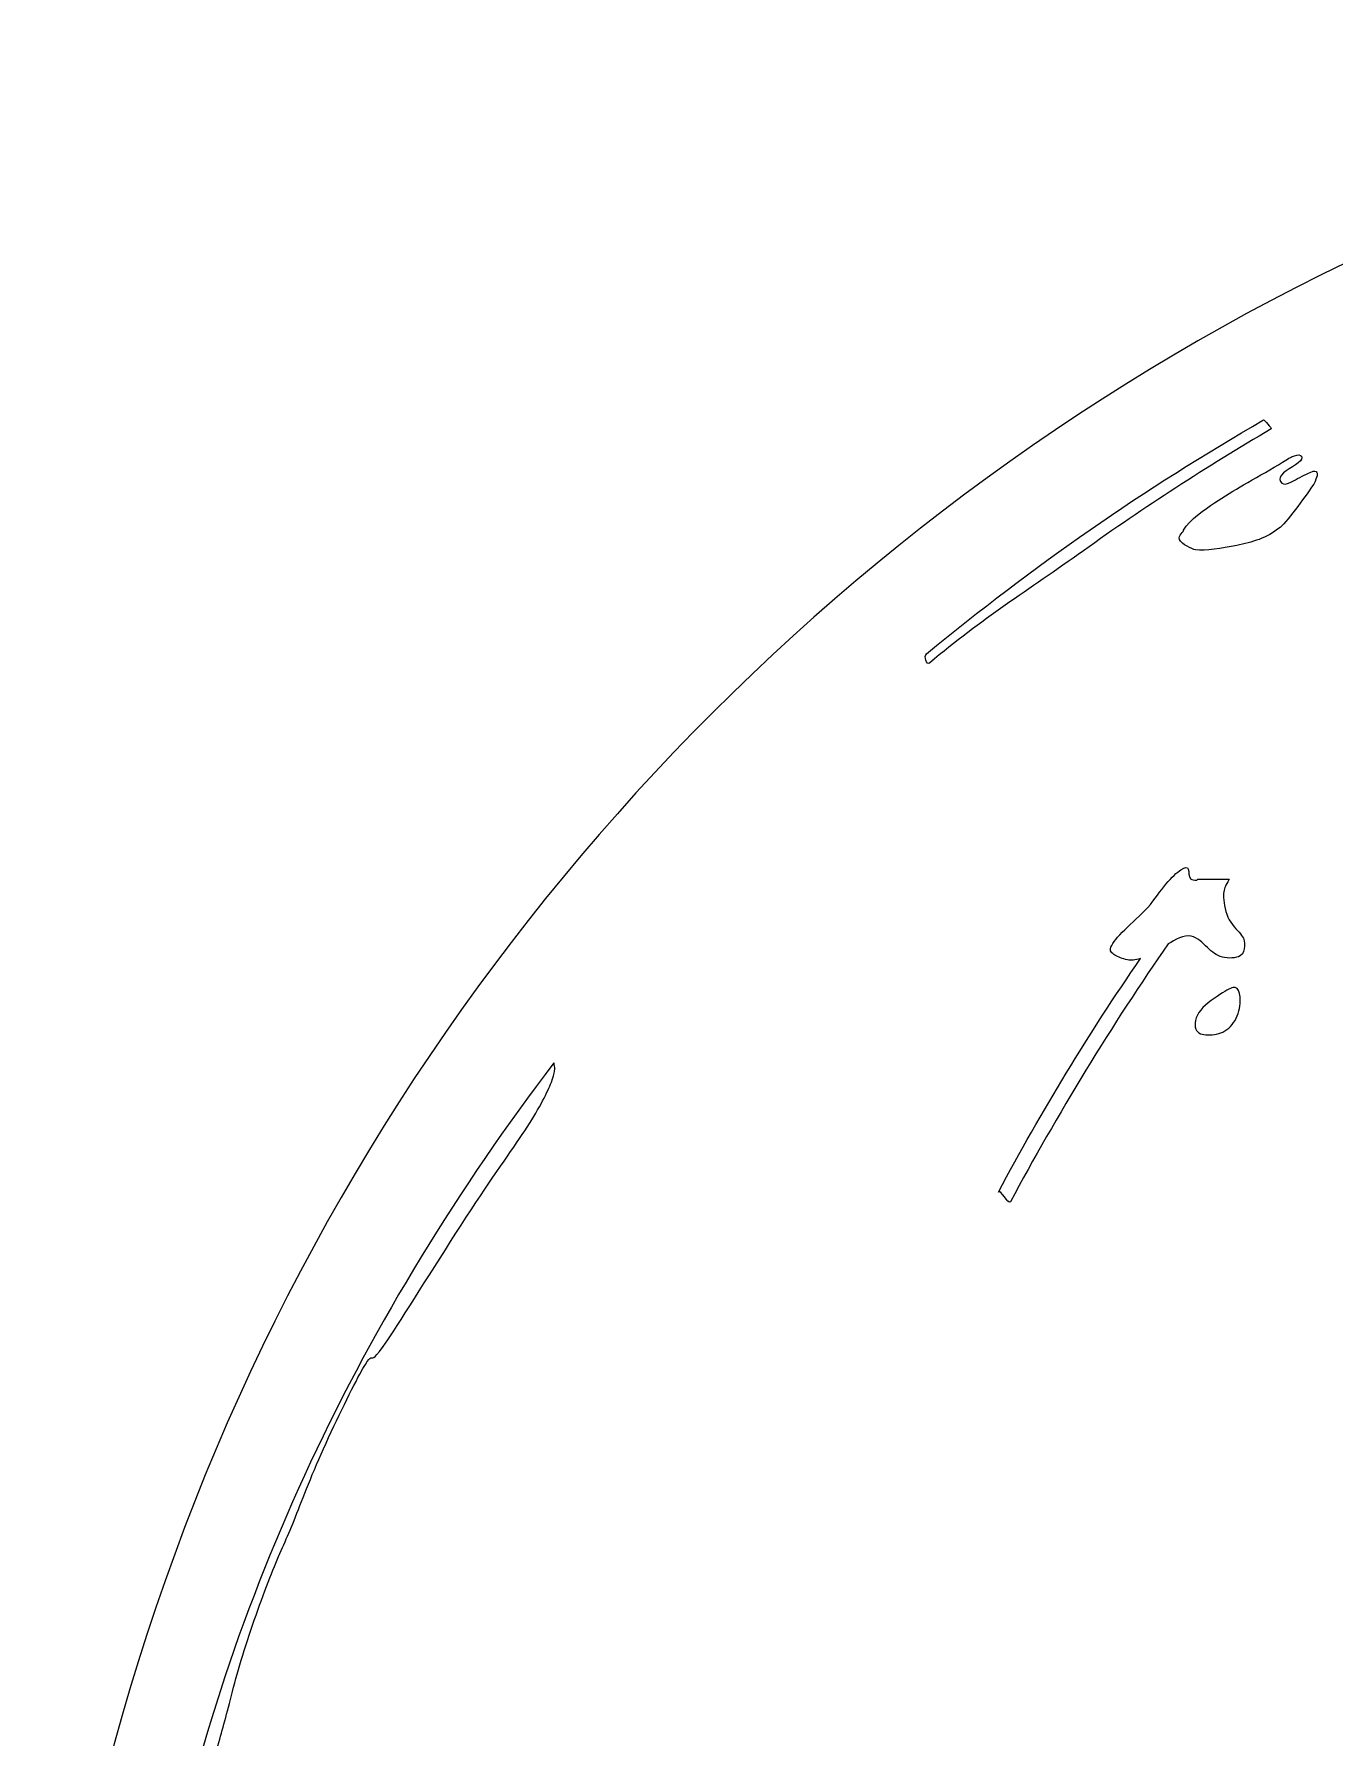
# Model space of a CAD drawing. Header units: millimetres. Extents: x -1775 to -1375, y 1217 to 1617.
# Drawn here: x -1774.8 to -1662.5, y 1470 to 1617.1 of the extents above; entities that cross this region are included whole.
import ezdxf

# ---------------------------------------------------------------- set-up
doc = ezdxf.new("R2010")
doc.units = ezdxf.units.MM
doc.header["$MEASUREMENT"] = 0
doc.layers.add('layer 1', color=7, linetype='Continuous')

msp = doc.modelspace()

# ---------------------------------------------------------------- linework, layer by layer
at = {"layer": 'layer 1', "color": 30}
for points, knots in [([(-1574.767, 1617.1094), (-1464.31, 1617.1094), (-1374.767, 1527.5664), (-1374.767, 1417.1094), (-1374.767, 1417.1094), (-1374.767, 1306.6524), (-1464.31, 1217.1094), (-1574.767, 1217.1094), (-1574.767, 1217.1094), (-1685.224, 1217.1094), (-1774.767, 1306.6524), (-1774.767, 1417.1094), (-1774.767, 1417.1094), (-1774.767, 1527.5664), (-1685.224, 1617.1094), (-1574.767, 1617.1094)], [0, 0, 0, 0, 0.2, 0.2, 0.2, 0.2, 0.4, 0.4, 0.4, 0.4, 0.6, 0.6, 0.6, 0.6, 1, 1, 1, 1]), ([(-1667.9722, 1583.0174), (-1667.9097, 1583.0538), (-1668.5742, 1583.8264), (-1668.6366, 1583.7907), (-1668.6366, 1583.7907), (-1678.8658, 1577.9076), (-1688.6186, 1571.1199), (-1697.7228, 1563.6135), (-1697.7228, 1563.6135), (-1697.9876, 1563.3953), (-1697.7329, 1562.5814), (-1697.4708, 1562.8034), (-1697.4708, 1562.8034), (-1692.977, 1566.607), (-1688.9741, 1569.0758), (-1684.1873, 1572.4977), (-1684.1873, 1572.4977), (-1678.9451, 1576.2459), (-1673.5274, 1579.7676), (-1667.9722, 1583.0174)], [0, 0, 0, 0, 0.16666667, 0.16666667, 0.16666667, 0.16666667, 0.33333333, 0.33333333, 0.33333333, 0.33333333, 0.5, 0.5, 0.5, 0.5, 0.66666667, 0.66666667, 0.66666667, 0.66666667, 1, 1, 1, 1]), ([(-1675.5361, 1574.2784), (-1675.446, 1574.1893), (-1676.0335, 1573.8161), (-1675.894, 1573.4781), (-1675.894, 1573.4781), (-1675.7179, 1573.0517), (-1674.7727, 1572.6247), (-1674.5173, 1572.5921), (-1674.5173, 1572.5921), (-1673.6303, 1572.4789), (-1672.2613, 1572.6814), (-1670.9458, 1572.9552), (-1670.9458, 1572.9552), (-1669.6302, 1573.229), (-1668.3684, 1573.5742), (-1667.2136, 1574.5206), (-1667.2136, 1574.5206), (-1666.428, 1575.1644), (-1664.8576, 1577.4511), (-1664.3024, 1578.2615), (-1664.3024, 1578.2615), (-1663.9648, 1578.9079), (-1663.9725, 1579.1301), (-1664.0291, 1579.2587), (-1664.0291, 1579.2587), (-1664.0945, 1579.4075), (-1664.2255, 1579.4314), (-1664.6064, 1579.2706), (-1664.6064, 1579.2706), (-1664.9873, 1579.1099), (-1665.6184, 1578.7647), (-1666.0529, 1578.5385), (-1666.0529, 1578.5385), (-1666.4874, 1578.3122), (-1666.7255, 1578.2052), (-1666.922, 1578.2707), (-1666.922, 1578.2707), (-1667.1184, 1578.3361), (-1667.2731, 1578.5742), (-1667.2017, 1578.8183), (-1667.2017, 1578.8183), (-1667.037, 1579.3816), (-1665.8558, 1579.8185), (-1665.4576, 1580.2528), (-1665.4576, 1580.2528), (-1665.2612, 1580.4671), (-1665.3089, 1580.6576), (-1665.4577, 1580.7349), (-1665.4577, 1580.7349), (-1665.6065, 1580.8123), (-1665.8565, 1580.7766), (-1666.2077, 1580.604), (-1666.2077, 1580.604), (-1666.4985, 1580.461), (-1666.8586, 1580.2243), (-1667.3457, 1579.9273), (-1667.3457, 1579.9273), (-1668.3444, 1579.3272), (-1669.369, 1578.7715), (-1670.3742, 1578.1813), (-1670.3742, 1578.1813), (-1671.1382, 1577.7328), (-1672.0407, 1577.1872), (-1672.8614, 1576.6406), (-1672.8614, 1576.6406), (-1673.7152, 1576.0719), (-1675.0112, 1575.1783), (-1675.5361, 1574.2784)], [0, 0, 0, 0, 0.05555556, 0.05555556, 0.05555556, 0.05555556, 0.11111111, 0.11111111, 0.11111111, 0.11111111, 0.16666667, 0.16666667, 0.16666667, 0.16666667, 0.22222222, 0.22222222, 0.22222222, 0.22222222, 0.27777778, 0.27777778, 0.27777778, 0.27777778, 0.33333333, 0.33333333, 0.33333333, 0.33333333, 0.38888889, 0.38888889, 0.38888889, 0.38888889, 0.44444444, 0.44444444, 0.44444444, 0.44444444, 0.5, 0.5, 0.5, 0.5, 0.55555556, 0.55555556, 0.55555556, 0.55555556, 0.61111111, 0.61111111, 0.61111111, 0.61111111, 0.66666667, 0.66666667, 0.66666667, 0.66666667, 0.72222222, 0.72222222, 0.72222222, 0.72222222, 0.77777778, 0.77777778, 0.77777778, 0.77777778, 0.83333333, 0.83333333, 0.83333333, 0.83333333, 0.88888889, 0.88888889, 0.88888889, 0.88888889, 1, 1, 1, 1]), ([(-1691.5287, 1517.1342), (-1691.3675, 1517.4402), (-1690.6545, 1515.9951), (-1690.492, 1516.3003), (-1690.492, 1516.3003), (-1686.5375, 1523.6288), (-1681.6062, 1531.7908), (-1676.8613, 1538.5621), (-1676.8613, 1538.5621), (-1676.3115, 1538.8811), (-1675.5139, 1539.3853), (-1674.8692, 1539.2318), (-1674.8692, 1539.2318), (-1674.3692, 1539.1127), (-1673.893, 1538.6366), (-1673.4763, 1538.2437), (-1673.4763, 1538.2437), (-1673.0596, 1537.8509), (-1672.7026, 1537.5414), (-1672.1906, 1537.4105), (-1672.1906, 1537.4105), (-1671.6787, 1537.2795), (-1671.012, 1537.327), (-1670.6667, 1537.5175), (-1670.6667, 1537.5175), (-1670.3216, 1537.708), (-1670.2977, 1538.0414), (-1670.2858, 1538.3509), (-1670.2858, 1538.3509), (-1670.2739, 1538.6604), (-1670.2739, 1538.946), (-1670.5239, 1539.2913), (-1670.5239, 1539.2913), (-1670.7739, 1539.6366), (-1671.2739, 1540.0413), (-1671.5953, 1540.6366), (-1671.5953, 1540.6366), (-1671.9167, 1541.2318), (-1672.0596, 1542.0176), (-1672.0834, 1542.5533), (-1672.0834, 1542.5533), (-1672.1073, 1543.0891), (-1672.012, 1543.3747), (-1671.881, 1543.6247), (-1671.881, 1543.6247), (-1671.7752, 1543.8267), (-1671.6462, 1544.0056), (-1671.6131, 1544.1484), (-1671.6131, 1544.1484), (-1671.6131, 1544.1484), (-1674.3161, 1544.1484), (-1674.3161, 1544.1484), (-1674.3161, 1544.1484), (-1674.3161, 1544.1484), (-1674.3855, 1544.0564), (-1674.3855, 1544.0564), (-1674.3855, 1544.0564), (-1674.624, 1544.0469), (-1674.8175, 1544.0798), (-1674.9286, 1544.1843), (-1674.9286, 1544.1843), (-1675.131, 1544.3748), (-1675.0596, 1544.8033), (-1675.131, 1545.0057), (-1675.131, 1545.0057), (-1675.2024, 1545.208), (-1675.4168, 1545.1843), (-1675.762, 1544.958), (-1675.762, 1544.958), (-1676.1072, 1544.7318), (-1676.5835, 1544.3032), (-1677.0597, 1543.7198), (-1677.0597, 1543.7198), (-1677.5359, 1543.1366), (-1678.012, 1542.3985), (-1678.631, 1541.708), (-1678.631, 1541.708), (-1679.2502, 1541.0176), (-1680.012, 1540.3747), (-1680.6192, 1539.7794), (-1680.6192, 1539.7794), (-1681.2263, 1539.1843), (-1681.6788, 1538.6366), (-1681.8097, 1538.2795), (-1681.8097, 1538.2795), (-1681.9407, 1537.9223), (-1681.7501, 1537.7557), (-1681.4643, 1537.589), (-1681.4643, 1537.589), (-1681.1787, 1537.4223), (-1680.7978, 1537.2556), (-1680.393, 1537.1842), (-1680.393, 1537.1842), (-1680.0671, 1537.1267), (-1679.7259, 1537.1309), (-1679.2572, 1537.29), (-1679.2572, 1537.29), (-1683.7061, 1530.8334), (-1687.7973, 1524.0968), (-1691.5287, 1517.1342)], [0, 0, 0, 0, 0.03846154, 0.03846154, 0.03846154, 0.03846154, 0.07692308, 0.07692308, 0.07692308, 0.07692308, 0.11538462, 0.11538462, 0.11538462, 0.11538462, 0.15384615, 0.15384615, 0.15384615, 0.15384615, 0.19230769, 0.19230769, 0.19230769, 0.19230769, 0.23076923, 0.23076923, 0.23076923, 0.23076923, 0.26923077, 0.26923077, 0.26923077, 0.26923077, 0.30769231, 0.30769231, 0.30769231, 0.30769231, 0.34615385, 0.34615385, 0.34615385, 0.34615385, 0.38461538, 0.38461538, 0.38461538, 0.38461538, 0.42307692, 0.42307692, 0.42307692, 0.42307692, 0.46153846, 0.46153846, 0.46153846, 0.46153846, 0.5, 0.5, 0.5, 0.5, 0.53846154, 0.53846154, 0.53846154, 0.53846154, 0.57692308, 0.57692308, 0.57692308, 0.57692308, 0.61538462, 0.61538462, 0.61538462, 0.61538462, 0.65384615, 0.65384615, 0.65384615, 0.65384615, 0.69230769, 0.69230769, 0.69230769, 0.69230769, 0.73076923, 0.73076923, 0.73076923, 0.73076923, 0.76923077, 0.76923077, 0.76923077, 0.76923077, 0.80769231, 0.80769231, 0.80769231, 0.80769231, 0.84615385, 0.84615385, 0.84615385, 0.84615385, 0.88461538, 0.88461538, 0.88461538, 0.88461538, 0.92307692, 0.92307692, 0.92307692, 0.92307692, 1, 1, 1, 1]), ([(-1674.0585, 1532.8473), (-1673.5882, 1533.4426), (-1672.7549, 1533.9664), (-1672.1834, 1534.3176), (-1672.1834, 1534.3176), (-1671.612, 1534.6688), (-1671.3025, 1534.8474), (-1671.0763, 1534.7879), (-1671.0763, 1534.7879), (-1670.8502, 1534.7283), (-1670.7072, 1534.4307), (-1670.6655, 1533.9723), (-1670.6655, 1533.9723), (-1670.624, 1533.514), (-1670.6835, 1532.895), (-1670.9036, 1532.3474), (-1670.9036, 1532.3474), (-1671.1239, 1531.7997), (-1671.505, 1531.3235), (-1671.9633, 1531.0437), (-1671.9633, 1531.0437), (-1672.4217, 1530.764), (-1672.9573, 1530.6806), (-1673.4335, 1530.6925), (-1673.4335, 1530.6925), (-1673.9097, 1530.7045), (-1674.3263, 1530.8117), (-1674.481, 1531.1985), (-1674.481, 1531.1985), (-1674.6358, 1531.5855), (-1674.5287, 1532.2521), (-1674.0585, 1532.8473)], [0, 0, 0, 0, 0.11111111, 0.11111111, 0.11111111, 0.11111111, 0.22222222, 0.22222222, 0.22222222, 0.22222222, 0.33333333, 0.33333333, 0.33333333, 0.33333333, 0.44444444, 0.44444444, 0.44444444, 0.44444444, 0.55555556, 0.55555556, 0.55555556, 0.55555556, 0.66666667, 0.66666667, 0.66666667, 0.66666667, 0.77777778, 0.77777778, 0.77777778, 0.77777778, 1, 1, 1, 1]), ([(-1759.5313, 1466.9506), (-1760.3002, 1464.0021), (-1761.0145, 1461.0394), (-1761.7886, 1458.0923), (-1761.7886, 1458.0923), (-1762.4263, 1457.4368), (-1762.9508, 1456.7737), (-1763.3573, 1456.1041), (-1763.3573, 1456.1041), (-1758.2635, 1482.0193), (-1746.3642, 1506.6585), (-1729.8934, 1528.2876), (-1729.8934, 1528.2876), (-1729.8808, 1528.2363), (-1729.8689, 1528.1837), (-1729.8585, 1528.1296), (-1729.8585, 1528.1296), (-1729.799, 1527.82), (-1729.7871, 1527.4629), (-1730.1144, 1526.6176), (-1730.1144, 1526.6176), (-1730.4419, 1525.7723), (-1731.1084, 1524.4391), (-1732.2037, 1522.7426), (-1732.2037, 1522.7426), (-1733.2989, 1521.0462), (-1734.8228, 1518.9867), (-1737.043, 1515.5997), (-1737.043, 1515.5997), (-1739.2633, 1512.2129), (-1742.18, 1507.4985), (-1743.7217, 1505.1472), (-1743.7217, 1505.1472), (-1745.2634, 1502.796), (-1745.43, 1502.8081), (-1745.5788, 1502.8259), (-1745.5788, 1502.8259), (-1745.7276, 1502.8437), (-1745.8586, 1502.8676), (-1746.6503, 1501.4033), (-1746.6503, 1501.4033), (-1747.4419, 1499.939), (-1748.8943, 1496.9865), (-1749.9896, 1494.5043), (-1749.9896, 1494.5043), (-1751.0849, 1492.0222), (-1751.8229, 1490.0103), (-1752.442, 1488.4924), (-1752.442, 1488.4924), (-1753.061, 1486.9745), (-1753.561, 1485.9507), (-1754.2752, 1484.1649), (-1754.2752, 1484.1649), (-1754.9895, 1482.3792), (-1755.9182, 1479.8316), (-1756.6265, 1477.5577), (-1756.6265, 1477.5577), (-1757.3348, 1475.2839), (-1757.8229, 1473.284), (-1758.2276, 1471.7542), (-1758.2276, 1471.7542), (-1758.6324, 1470.2245), (-1758.954, 1469.1649), (-1759.5313, 1466.9506)], [0, 0, 0, 0, 0.05882353, 0.05882353, 0.05882353, 0.05882353, 0.11764706, 0.11764706, 0.11764706, 0.11764706, 0.17647059, 0.17647059, 0.17647059, 0.17647059, 0.23529412, 0.23529412, 0.23529412, 0.23529412, 0.29411765, 0.29411765, 0.29411765, 0.29411765, 0.35294118, 0.35294118, 0.35294118, 0.35294118, 0.41176471, 0.41176471, 0.41176471, 0.41176471, 0.47058824, 0.47058824, 0.47058824, 0.47058824, 0.52941176, 0.52941176, 0.52941176, 0.52941176, 0.58823529, 0.58823529, 0.58823529, 0.58823529, 0.64705882, 0.64705882, 0.64705882, 0.64705882, 0.70588235, 0.70588235, 0.70588235, 0.70588235, 0.76470588, 0.76470588, 0.76470588, 0.76470588, 0.82352941, 0.82352941, 0.82352941, 0.82352941, 0.88235294, 0.88235294, 0.88235294, 0.88235294, 1, 1, 1, 1])]:
    msp.add_open_spline(points, degree=3, knots=knots, dxfattribs=at)
at = {"layer": 'layer 1', "color": 232, "lineweight": 20}
for points, knots in [([(-1574.767, 1617.1094), (-1464.31, 1617.1094), (-1374.767, 1527.5664), (-1374.767, 1417.1094), (-1374.767, 1417.1094), (-1374.767, 1306.6524), (-1464.31, 1217.1094), (-1574.767, 1217.1094), (-1574.767, 1217.1094), (-1685.224, 1217.1094), (-1774.767, 1306.6524), (-1774.767, 1417.1094), (-1774.767, 1417.1094), (-1774.767, 1527.5664), (-1685.224, 1617.1094), (-1574.767, 1617.1094)], [0, 0, 0, 0, 0.2, 0.2, 0.2, 0.2, 0.4, 0.4, 0.4, 0.4, 0.6, 0.6, 0.6, 0.6, 1, 1, 1, 1]), ([(-1667.9722, 1583.0174), (-1667.9097, 1583.0538), (-1668.5742, 1583.8264), (-1668.6366, 1583.7907), (-1668.6366, 1583.7907), (-1678.8658, 1577.9076), (-1688.6186, 1571.1199), (-1697.7228, 1563.6135), (-1697.7228, 1563.6135), (-1697.9876, 1563.3953), (-1697.7329, 1562.5814), (-1697.4708, 1562.8034), (-1697.4708, 1562.8034), (-1692.977, 1566.607), (-1688.9741, 1569.0758), (-1684.1873, 1572.4977), (-1684.1873, 1572.4977), (-1678.9451, 1576.2459), (-1673.5274, 1579.7676), (-1667.9722, 1583.0174)], [0, 0, 0, 0, 0.16666667, 0.16666667, 0.16666667, 0.16666667, 0.33333333, 0.33333333, 0.33333333, 0.33333333, 0.5, 0.5, 0.5, 0.5, 0.66666667, 0.66666667, 0.66666667, 0.66666667, 1, 1, 1, 1]), ([(-1675.5361, 1574.2784), (-1675.446, 1574.1893), (-1676.0335, 1573.8161), (-1675.894, 1573.4781), (-1675.894, 1573.4781), (-1675.7179, 1573.0517), (-1674.7727, 1572.6247), (-1674.5173, 1572.5921), (-1674.5173, 1572.5921), (-1673.6303, 1572.4789), (-1672.2613, 1572.6814), (-1670.9458, 1572.9552), (-1670.9458, 1572.9552), (-1669.6302, 1573.229), (-1668.3684, 1573.5742), (-1667.2136, 1574.5206), (-1667.2136, 1574.5206), (-1666.428, 1575.1644), (-1664.8576, 1577.4511), (-1664.3024, 1578.2615), (-1664.3024, 1578.2615), (-1663.9648, 1578.9079), (-1663.9725, 1579.1301), (-1664.0291, 1579.2587), (-1664.0291, 1579.2587), (-1664.0945, 1579.4075), (-1664.2255, 1579.4314), (-1664.6064, 1579.2706), (-1664.6064, 1579.2706), (-1664.9873, 1579.1099), (-1665.6184, 1578.7647), (-1666.0529, 1578.5385), (-1666.0529, 1578.5385), (-1666.4874, 1578.3122), (-1666.7255, 1578.2052), (-1666.922, 1578.2707), (-1666.922, 1578.2707), (-1667.1184, 1578.3361), (-1667.2731, 1578.5742), (-1667.2017, 1578.8183), (-1667.2017, 1578.8183), (-1667.037, 1579.3816), (-1665.8558, 1579.8185), (-1665.4576, 1580.2528), (-1665.4576, 1580.2528), (-1665.2612, 1580.4671), (-1665.3089, 1580.6576), (-1665.4577, 1580.7349), (-1665.4577, 1580.7349), (-1665.6065, 1580.8123), (-1665.8565, 1580.7766), (-1666.2077, 1580.604), (-1666.2077, 1580.604), (-1666.4985, 1580.461), (-1666.8586, 1580.2243), (-1667.3457, 1579.9273), (-1667.3457, 1579.9273), (-1668.3444, 1579.3272), (-1669.369, 1578.7715), (-1670.3742, 1578.1813), (-1670.3742, 1578.1813), (-1671.1382, 1577.7328), (-1672.0407, 1577.1872), (-1672.8614, 1576.6406), (-1672.8614, 1576.6406), (-1673.7152, 1576.0719), (-1675.0112, 1575.1783), (-1675.5361, 1574.2784)], [0, 0, 0, 0, 0.05555556, 0.05555556, 0.05555556, 0.05555556, 0.11111111, 0.11111111, 0.11111111, 0.11111111, 0.16666667, 0.16666667, 0.16666667, 0.16666667, 0.22222222, 0.22222222, 0.22222222, 0.22222222, 0.27777778, 0.27777778, 0.27777778, 0.27777778, 0.33333333, 0.33333333, 0.33333333, 0.33333333, 0.38888889, 0.38888889, 0.38888889, 0.38888889, 0.44444444, 0.44444444, 0.44444444, 0.44444444, 0.5, 0.5, 0.5, 0.5, 0.55555556, 0.55555556, 0.55555556, 0.55555556, 0.61111111, 0.61111111, 0.61111111, 0.61111111, 0.66666667, 0.66666667, 0.66666667, 0.66666667, 0.72222222, 0.72222222, 0.72222222, 0.72222222, 0.77777778, 0.77777778, 0.77777778, 0.77777778, 0.83333333, 0.83333333, 0.83333333, 0.83333333, 0.88888889, 0.88888889, 0.88888889, 0.88888889, 1, 1, 1, 1]), ([(-1691.5287, 1517.1342), (-1691.3675, 1517.4402), (-1690.6545, 1515.9951), (-1690.492, 1516.3003), (-1690.492, 1516.3003), (-1686.5375, 1523.6288), (-1681.6062, 1531.7908), (-1676.8613, 1538.5621), (-1676.8613, 1538.5621), (-1676.3115, 1538.8811), (-1675.5139, 1539.3853), (-1674.8692, 1539.2318), (-1674.8692, 1539.2318), (-1674.3692, 1539.1127), (-1673.893, 1538.6366), (-1673.4763, 1538.2437), (-1673.4763, 1538.2437), (-1673.0596, 1537.8509), (-1672.7026, 1537.5414), (-1672.1906, 1537.4105), (-1672.1906, 1537.4105), (-1671.6787, 1537.2795), (-1671.012, 1537.327), (-1670.6667, 1537.5175), (-1670.6667, 1537.5175), (-1670.3216, 1537.708), (-1670.2977, 1538.0414), (-1670.2858, 1538.3509), (-1670.2858, 1538.3509), (-1670.2739, 1538.6604), (-1670.2739, 1538.946), (-1670.5239, 1539.2913), (-1670.5239, 1539.2913), (-1670.7739, 1539.6366), (-1671.2739, 1540.0413), (-1671.5953, 1540.6366), (-1671.5953, 1540.6366), (-1671.9167, 1541.2318), (-1672.0596, 1542.0176), (-1672.0834, 1542.5533), (-1672.0834, 1542.5533), (-1672.1073, 1543.0891), (-1672.012, 1543.3747), (-1671.881, 1543.6247), (-1671.881, 1543.6247), (-1671.7752, 1543.8267), (-1671.6462, 1544.0056), (-1671.6131, 1544.1484), (-1671.6131, 1544.1484), (-1671.6131, 1544.1484), (-1674.3161, 1544.1484), (-1674.3161, 1544.1484), (-1674.3161, 1544.1484), (-1674.3161, 1544.1484), (-1674.3855, 1544.0564), (-1674.3855, 1544.0564), (-1674.3855, 1544.0564), (-1674.624, 1544.0469), (-1674.8175, 1544.0798), (-1674.9286, 1544.1843), (-1674.9286, 1544.1843), (-1675.131, 1544.3748), (-1675.0596, 1544.8033), (-1675.131, 1545.0057), (-1675.131, 1545.0057), (-1675.2024, 1545.208), (-1675.4168, 1545.1843), (-1675.762, 1544.958), (-1675.762, 1544.958), (-1676.1072, 1544.7318), (-1676.5835, 1544.3032), (-1677.0597, 1543.7198), (-1677.0597, 1543.7198), (-1677.5359, 1543.1366), (-1678.012, 1542.3985), (-1678.631, 1541.708), (-1678.631, 1541.708), (-1679.2502, 1541.0176), (-1680.012, 1540.3747), (-1680.6192, 1539.7794), (-1680.6192, 1539.7794), (-1681.2263, 1539.1843), (-1681.6788, 1538.6366), (-1681.8097, 1538.2795), (-1681.8097, 1538.2795), (-1681.9407, 1537.9223), (-1681.7501, 1537.7557), (-1681.4643, 1537.589), (-1681.4643, 1537.589), (-1681.1787, 1537.4223), (-1680.7978, 1537.2556), (-1680.393, 1537.1842), (-1680.393, 1537.1842), (-1680.0671, 1537.1267), (-1679.7259, 1537.1309), (-1679.2572, 1537.29), (-1679.2572, 1537.29), (-1683.7061, 1530.8334), (-1687.7973, 1524.0968), (-1691.5287, 1517.1342)], [0, 0, 0, 0, 0.03846154, 0.03846154, 0.03846154, 0.03846154, 0.07692308, 0.07692308, 0.07692308, 0.07692308, 0.11538462, 0.11538462, 0.11538462, 0.11538462, 0.15384615, 0.15384615, 0.15384615, 0.15384615, 0.19230769, 0.19230769, 0.19230769, 0.19230769, 0.23076923, 0.23076923, 0.23076923, 0.23076923, 0.26923077, 0.26923077, 0.26923077, 0.26923077, 0.30769231, 0.30769231, 0.30769231, 0.30769231, 0.34615385, 0.34615385, 0.34615385, 0.34615385, 0.38461538, 0.38461538, 0.38461538, 0.38461538, 0.42307692, 0.42307692, 0.42307692, 0.42307692, 0.46153846, 0.46153846, 0.46153846, 0.46153846, 0.5, 0.5, 0.5, 0.5, 0.53846154, 0.53846154, 0.53846154, 0.53846154, 0.57692308, 0.57692308, 0.57692308, 0.57692308, 0.61538462, 0.61538462, 0.61538462, 0.61538462, 0.65384615, 0.65384615, 0.65384615, 0.65384615, 0.69230769, 0.69230769, 0.69230769, 0.69230769, 0.73076923, 0.73076923, 0.73076923, 0.73076923, 0.76923077, 0.76923077, 0.76923077, 0.76923077, 0.80769231, 0.80769231, 0.80769231, 0.80769231, 0.84615385, 0.84615385, 0.84615385, 0.84615385, 0.88461538, 0.88461538, 0.88461538, 0.88461538, 0.92307692, 0.92307692, 0.92307692, 0.92307692, 1, 1, 1, 1]), ([(-1674.0585, 1532.8473), (-1673.5882, 1533.4426), (-1672.7549, 1533.9664), (-1672.1834, 1534.3176), (-1672.1834, 1534.3176), (-1671.612, 1534.6688), (-1671.3025, 1534.8474), (-1671.0763, 1534.7879), (-1671.0763, 1534.7879), (-1670.8502, 1534.7283), (-1670.7072, 1534.4307), (-1670.6655, 1533.9723), (-1670.6655, 1533.9723), (-1670.624, 1533.514), (-1670.6835, 1532.895), (-1670.9036, 1532.3474), (-1670.9036, 1532.3474), (-1671.1239, 1531.7997), (-1671.505, 1531.3235), (-1671.9633, 1531.0437), (-1671.9633, 1531.0437), (-1672.4217, 1530.764), (-1672.9573, 1530.6806), (-1673.4335, 1530.6925), (-1673.4335, 1530.6925), (-1673.9097, 1530.7045), (-1674.3263, 1530.8117), (-1674.481, 1531.1985), (-1674.481, 1531.1985), (-1674.6358, 1531.5855), (-1674.5287, 1532.2521), (-1674.0585, 1532.8473)], [0, 0, 0, 0, 0.11111111, 0.11111111, 0.11111111, 0.11111111, 0.22222222, 0.22222222, 0.22222222, 0.22222222, 0.33333333, 0.33333333, 0.33333333, 0.33333333, 0.44444444, 0.44444444, 0.44444444, 0.44444444, 0.55555556, 0.55555556, 0.55555556, 0.55555556, 0.66666667, 0.66666667, 0.66666667, 0.66666667, 0.77777778, 0.77777778, 0.77777778, 0.77777778, 1, 1, 1, 1]), ([(-1759.5313, 1466.9506), (-1760.3002, 1464.0021), (-1761.0145, 1461.0394), (-1761.7886, 1458.0923), (-1761.7886, 1458.0923), (-1762.4263, 1457.4368), (-1762.9508, 1456.7737), (-1763.3573, 1456.1041), (-1763.3573, 1456.1041), (-1758.2635, 1482.0193), (-1746.3642, 1506.6585), (-1729.8934, 1528.2876), (-1729.8934, 1528.2876), (-1729.8808, 1528.2363), (-1729.8689, 1528.1837), (-1729.8585, 1528.1296), (-1729.8585, 1528.1296), (-1729.799, 1527.82), (-1729.7871, 1527.4629), (-1730.1144, 1526.6176), (-1730.1144, 1526.6176), (-1730.4419, 1525.7723), (-1731.1084, 1524.4391), (-1732.2037, 1522.7426), (-1732.2037, 1522.7426), (-1733.2989, 1521.0462), (-1734.8228, 1518.9867), (-1737.043, 1515.5997), (-1737.043, 1515.5997), (-1739.2633, 1512.2129), (-1742.18, 1507.4985), (-1743.7217, 1505.1472), (-1743.7217, 1505.1472), (-1745.2634, 1502.796), (-1745.43, 1502.8081), (-1745.5788, 1502.8259), (-1745.5788, 1502.8259), (-1745.7276, 1502.8437), (-1745.8586, 1502.8676), (-1746.6503, 1501.4033), (-1746.6503, 1501.4033), (-1747.4419, 1499.939), (-1748.8943, 1496.9865), (-1749.9896, 1494.5043), (-1749.9896, 1494.5043), (-1751.0849, 1492.0222), (-1751.8229, 1490.0103), (-1752.442, 1488.4924), (-1752.442, 1488.4924), (-1753.061, 1486.9745), (-1753.561, 1485.9507), (-1754.2752, 1484.1649), (-1754.2752, 1484.1649), (-1754.9895, 1482.3792), (-1755.9182, 1479.8316), (-1756.6265, 1477.5577), (-1756.6265, 1477.5577), (-1757.3348, 1475.2839), (-1757.8229, 1473.284), (-1758.2276, 1471.7542), (-1758.2276, 1471.7542), (-1758.6324, 1470.2245), (-1758.954, 1469.1649), (-1759.5313, 1466.9506)], [0, 0, 0, 0, 0.05882353, 0.05882353, 0.05882353, 0.05882353, 0.11764706, 0.11764706, 0.11764706, 0.11764706, 0.17647059, 0.17647059, 0.17647059, 0.17647059, 0.23529412, 0.23529412, 0.23529412, 0.23529412, 0.29411765, 0.29411765, 0.29411765, 0.29411765, 0.35294118, 0.35294118, 0.35294118, 0.35294118, 0.41176471, 0.41176471, 0.41176471, 0.41176471, 0.47058824, 0.47058824, 0.47058824, 0.47058824, 0.52941176, 0.52941176, 0.52941176, 0.52941176, 0.58823529, 0.58823529, 0.58823529, 0.58823529, 0.64705882, 0.64705882, 0.64705882, 0.64705882, 0.70588235, 0.70588235, 0.70588235, 0.70588235, 0.76470588, 0.76470588, 0.76470588, 0.76470588, 0.82352941, 0.82352941, 0.82352941, 0.82352941, 0.88235294, 0.88235294, 0.88235294, 0.88235294, 1, 1, 1, 1])]:
    msp.add_open_spline(points, degree=3, knots=knots, dxfattribs=at)

doc.saveas('drawing.dxf')
